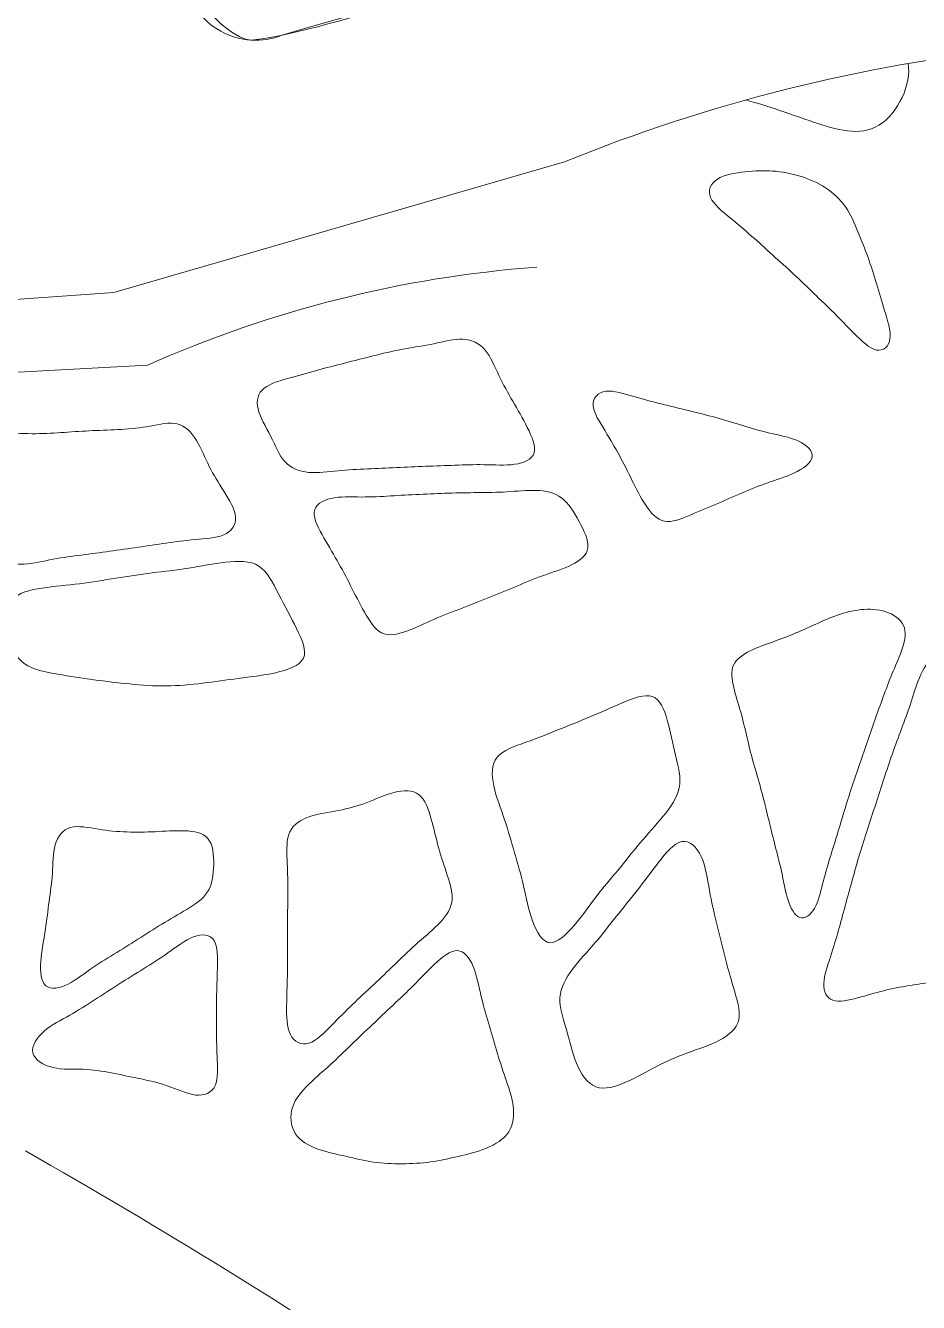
# Model space of a CAD drawing. Header units: inches. Extents: x 36 to 189, y -75 to 56.
# Drawn here: x 104.76 to 111.2, y -23.28 to -14.07 of the extents above; entities that cross this region are included whole.
import ezdxf

# ---------------------------------------------------------------- set-up
doc = ezdxf.new("R2010")
doc.units = ezdxf.units.IN
for name, color, linetype, lineweight in [('01_ORIGINAL_CAD', 7, 'CONTINUOUS', 20), ('04_APPROVED_PERIMETER', 7, 'CONTINUOUS', 15), ('10_EXTENSION_MASSES', 7, 'CONTINUOUS', 15), ('15_NEIGHBOURHOOD_CIRCULATION', 7, 'CONTINUOUS', 13)]:
    doc.layers.add(name, color=color, linetype=linetype, lineweight=lineweight)

# ---------------------------------------------------------------- blocks, each defined once
blk = doc.blocks.new('OPTION_05_SAND_DOLLAR')
at = {"layer": '01_ORIGINAL_CAD'}
for points in [[(59.9983, 35.3223), (60.235, 35.0586), (61.8312, 36.8162), (61.9333, 37.4176, -0.214593), (63.5216, 35.6018, 0.212382), (64.1876, 33.5175, -0.642649), (62.1657, 32.1496, 0.132984), (51.6147, 31.858, -0.471407), (50.9129, 32.2446)], [(53.6498, 30.945, -0.14301), (60.2429, 31.6303, -0.286424), (65.3601, 28.4306), (66.4807, 23.8898, -0.272091), (64.8996, 18.9541), (63.6613, 17.5325)], [(53.6498, 30.945), (50.3999, 30.0042), (48.0949, 29.84), (45.4271, 29.473), (42.376, 26.5966), (41.758, 26.5966, -0.10797), (36.2477, 22.9537)]]:
    blk.add_lwpolyline(points, format="xyb", dxfattribs=at)
blk.add_lwpolyline([(46.027, 28.7592), (46.027, 29.2297), (50.6426, 29.4787)], dxfattribs=at)
for centre, radius, start, end in [((54.0727, 21.7873), 8.4216, 94.2501, 114.03521), ((27.3488, -15.6541), 45.3906, 56.18317, 60.40695)]:
    blk.add_arc(centre, radius, start, end, dxfattribs=at)
at = {"layer": '04_APPROVED_PERIMETER'}
blk.add_open_spline([(47.4813, 46.5801), (47.4576, 46.5545), (47.4339, 46.5288), (47.4102, 46.5031), (47.5245, 46.4234), (47.6389, 46.3437), (47.7532, 46.2639), (47.7385, 46.2262), (47.7238, 46.1886), (47.7091, 46.1509), (46.9947, 46.542), (46.2803, 46.9332), (45.5659, 47.3243), (45.5361, 47.2681), (45.5064, 47.212), (45.4766, 47.1558), (45.3895, 47.169), (45.2801, 47.2082), (45.2152, 47.1955), (45.0818, 47.1694), (44.8093, 47.0932), (44.7058, 47.0049), (44.501, 46.8301), (44.2218, 46.3525), (44.0194, 46.1749), (43.8712, 46.0449), (43.4914, 45.9061), (43.3278, 45.7961), (43.2744, 45.7602), (43.1557, 45.6626), (43.1626, 45.5985), (43.1848, 45.3906), (43.3171, 44.9807), (43.4336, 44.8069), (43.5786, 44.5907), (43.9794, 44.2464), (44.1805, 44.0809), (44.2139, 44.0534), (44.3086, 44.0438), (44.3511, 44.052), (44.4152, 44.0642), (44.5097, 44.1235), (44.5889, 44.1592), (44.5815, 43.8464), (44.5741, 43.5335), (44.5666, 43.2207), (44.7143, 43.2028), (44.862, 43.1849), (45.0097, 43.167), (45.0002, 43.0694), (44.9907, 42.9719), (44.9813, 42.8743), (44.8859, 42.9101), (44.7715, 42.9863), (44.6953, 42.9815), (44.6235, 42.9769), (44.4792, 42.9033), (44.4442, 42.8404), (44.3106, 42.6007), (44.1261, 42.0801), (44.0466, 41.8176), (44.0127, 41.7056), (43.9744, 41.468), (43.9935, 41.3526), (44.0229, 41.1755), (44.1509, 40.8346), (44.2359, 40.6764), (44.2881, 40.5794), (44.4418, 40.4128), (44.5327, 40.3504), (44.5786, 40.3189), (44.7206, 40.3661), (44.7537, 40.3212), (44.859, 40.178), (44.9409, 39.8857), (45.0345, 39.668), (45.1612, 39.7132), (45.2878, 39.7584), (45.4145, 39.8036), (45.5973, 39.3671), (45.7801, 38.9307), (45.963, 38.4942), (45.875, 38.4125), (45.7395, 38.3295), (45.6991, 38.2491), (45.6707, 38.1923), (45.7278, 38.0572), (45.7127, 37.9955), (45.6609, 37.7846), (45.4771, 37.3855), (45.4349, 37.1725), (45.4199, 37.0968), (45.4578, 36.9391), (45.4894, 36.8687), (45.5272, 36.7843), (45.6236, 36.6116), (45.7055, 36.5687), (45.9978, 36.4159), (46.6428, 36.2476), (46.9421, 36.1089), (46.9978, 36.0831), (47.0483, 35.9842), (47.1014, 35.9218), (47.3566, 35.9913), (47.6119, 36.0607), (47.8671, 36.1302), (47.8992, 35.9817), (47.8843, 35.7666), (47.9635, 35.6847), (48.1334, 35.5091), (48.5658, 35.2557), (48.795, 35.1712), (48.892, 35.1355), (49.1141, 35.1773), (49.2044, 35.2275), (49.3069, 35.2844), (49.4149, 35.4586), (49.5202, 35.5741), (49.6223, 35.5205), (49.7244, 35.4669), (49.8265, 35.4133), (49.7181, 35.268), (49.5491, 35.1047), (49.5012, 34.9774), (49.4759, 34.9101), (49.5105, 34.7506), (49.5562, 34.6951), (49.697, 34.5243), (50.0662, 34.268), (50.2184, 34.1072), (50.3478, 33.9706), (50.5356, 33.6345), (50.6774, 33.5108), (50.7201, 33.4736), (50.8509, 33.4897), (50.9039, 33.5096), (50.9593, 33.5304), (51.0238, 33.612), (51.0837, 33.6633), (51.0997, 33.5618), (51.1158, 33.4604), (51.1318, 33.359), (51.5186, 33.2803), (51.9989, 33.1633), (52.2921, 33.1228), (52.5859, 33.0821), (53.0808, 33.0641), (53.4751, 33.0348), (53.5059, 33.1917), (53.5368, 33.3485), (53.5676, 33.5053), (54.1151, 33.4806), (54.6626, 33.4559), (55.2101, 33.4311), (55.1925, 33.3398), (55.201, 33.2115), (55.1575, 33.157), (55.1017, 33.0871), (54.9346, 33.0001), (54.848, 32.9777), (54.4429, 32.8733), (53.6113, 32.7586), (53.2062, 32.6541), (52.8272, 32.5564), (52.1045, 32.2279), (51.7173, 32.1702), (51.6111, 32.1544), (51.4022, 32.2882), (51.34, 32.3758), (51.2505, 32.5021), (51.1839, 32.8144), (51.1531, 32.9662), (51.143, 33.0162), (51.1566, 33.1229), (51.1793, 33.1686), (51.1989, 33.208), (51.2674, 33.2463), (51.3115, 33.2851), (51.2604, 33.2887), (51.1926, 33.3131), (51.1583, 33.2959), (51.1169, 33.2752), (51.0565, 33.1951), (51.0434, 33.1507), (51.0262, 33.092), (51.0298, 32.9657), (51.0436, 32.9062), (51.0774, 32.7602), (51.1646, 32.4711), (51.2316, 32.337), (51.2624, 32.2753), (51.3651, 32.1737), (51.4259, 32.1411), (51.4996, 32.1017), (51.6686, 32.0422), (51.7503, 32.0597), (52.0865, 32.1317), (52.724, 32.4024), (53.0565, 32.4901), (53.5423, 32.6183), (54.536, 32.7852), (55.0194, 32.9222), (55.0946, 32.9435), (55.2239, 33.0492), (55.2647, 33.1158), (55.3146, 33.1973), (55.3308, 33.3619), (55.3639, 33.4849), (55.4531, 33.4761), (55.5423, 33.4672), (55.6315, 33.4583), (55.6767, 33.2858), (55.7218, 33.1132), (55.7669, 32.9407), (56.203, 33.0878), (56.6391, 33.235), (57.0751, 33.3821), (57.0574, 33.4852), (57.0396, 33.5883), (57.0219, 33.6913), (57.1372, 33.7399), (57.2524, 33.7884), (57.3677, 33.837), (57.3842, 33.7843), (57.389, 33.7092), (57.4171, 33.6788), (57.468, 33.6238), (57.5923, 33.5192), (57.667, 33.5135), (57.8804, 33.4973), (58.3089, 33.5549), (58.5192, 33.595), (58.6314, 33.6163), (58.8517, 33.6932), (58.9464, 33.7572), (59.0576, 33.8323), (59.2514, 34.026), (59.324, 34.1388), (59.3522, 34.1825), (59.2886, 34.3108), (59.3261, 34.3468), (59.5351, 34.5466), (60.0363, 34.846), (60.2577, 35.032), (60.5264, 35.2575), (61.0509, 35.7269), (61.283, 35.99), (61.4469, 36.1759), (61.726, 36.5917), (61.8312, 36.8162), (61.8954, 36.9532), (61.9092, 37.2119), (61.9482, 37.4098), (62.0268, 37.3687), (62.1053, 37.3275), (62.1839, 37.2863), (62.1755, 37.0896), (62.1373, 36.8422), (62.1587, 36.6961), (62.173, 36.599), (62.2678, 36.4209), (62.3227, 36.3396), (62.3708, 36.2686), (62.4903, 36.1396), (62.5644, 36.0964), (62.7144, 36.0089), (63.0544, 35.9139), (63.2041, 35.8259), (63.2961, 35.7718), (63.484, 35.6374), (63.5179, 35.5362), (63.5798, 35.3518), (63.5223, 34.9498), (63.5621, 34.7594), (63.6093, 34.5339), (63.8529, 34.1184), (63.8626, 33.8882), (63.8696, 33.7229), (63.6994, 33.4184), (63.6249, 33.2707), (63.5732, 33.1681), (63.4082, 32.9992), (63.3613, 32.8943), (63.3332, 32.8314), (63.3208, 32.6877), (63.3342, 32.6202), (63.3491, 32.5446), (63.4225, 32.4043), (63.4699, 32.3436), (63.5045, 32.2993), (63.5917, 32.2562), (63.6526, 32.2125), (63.5038, 32.1419), (63.3549, 32.0713), (63.2061, 32.0007), (63.1247, 32.1838), (63.0487, 32.4274), (62.9618, 32.5499), (62.8902, 32.6509), (62.6916, 32.8071), (62.5873, 32.8736), (62.4881, 32.9369), (62.2741, 33.0543), (62.1568, 33.0635), (61.8368, 33.0885), (61.1922, 33.0501), (60.874, 33.0079), (60.8151, 33.0001), (60.7128, 32.9187), (60.6818, 32.868), (60.6439, 32.8062), (60.6374, 32.6799), (60.6152, 32.5858), (60.4874, 32.6104), (60.3113, 32.6029), (60.2319, 32.6597), (60.1592, 32.7117), (60.1328, 32.916), (60.0677, 32.9772), (59.9907, 33.0495), (59.7882, 33.1273), (59.6908, 33.1681), (59.5932, 33.209), (59.3939, 33.2853), (59.2895, 33.3029), (59.1116, 33.3327), (58.7496, 33.3709), (58.5698, 33.3563), (58.1612, 33.3232), (57.3431, 33.2231), (56.9481, 33.1132), (56.7999, 33.072), (56.5903, 32.8021), (56.4411, 32.7642), (56.1779, 32.6975), (55.6262, 32.7391), (55.3562, 32.7094), (54.9495, 32.6647), (54.1367, 32.5563), (53.7375, 32.4667), (53.1484, 32.3344), (52.0082, 31.9026), (51.4097, 31.8234), (51.2906, 31.8076), (51.087, 32.0062), (51.022, 32.1072), (50.8963, 32.3024), (50.7849, 32.7645), (50.6728, 32.9679), (50.5426, 33.2042), (50.2311, 33.6478), (50.0588, 33.8554), (49.9226, 34.0195), (49.6102, 34.3128), (49.4448, 34.4473), (49.2297, 34.6224), (48.7787, 34.9477), (48.5411, 35.0908), (48.232, 35.2771), (47.5918, 35.6132), (47.2631, 35.7623), (46.9988, 35.8821), (46.453, 36.0842), (46.174, 36.1641), (45.9592, 36.2255), (45.5171, 36.3012), (45.2949, 36.3253), (45.144, 36.3417), (44.8336, 36.2833), (44.6877, 36.3251), (44.6133, 36.3464), (44.52, 36.4895), (44.4836, 36.5577), (44.4174, 36.6819), (44.3177, 36.9474), (44.2832, 37.0838), (44.1635, 37.5582), (43.9945, 38.5238), (43.8682, 38.9965), (43.718, 39.5585), (43.4083, 40.4781), (43.1783, 41.2189), (43.407, 40.6003), (43.7273, 39.8384), (43.8643, 39.3631), (44.0203, 38.822), (44.2149, 37.7104), (44.3474, 37.1631), (44.3696, 37.0716), (44.4309, 36.8905), (44.4822, 36.8117), (44.522, 36.7504), (44.6323, 36.6416), (44.7016, 36.6184), (44.7676, 36.5963), (44.9172, 36.6126), (44.9786, 36.6454), (45.0318, 36.6739), (45.106, 36.7827), (45.119, 36.8416), (45.1688, 37.0657), (45.1691, 37.531), (45.2246, 37.7538), (45.2822, 37.985), (45.5129, 38.4111), (45.5677, 38.643), (45.587, 38.7245), (45.5547, 38.9009), (45.5131, 38.9736), (45.43, 39.119), (45.1973, 39.3645), (45.0843, 39.4881), (45.0359, 39.541), (44.9318, 39.6427), (44.8693, 39.6777), (44.8523, 39.6872), (44.8212, 39.6585), (44.7972, 39.6489), (44.9642, 39.4824), (45.1985, 39.2956), (45.2981, 39.1495), (45.3681, 39.0468), (45.4762, 38.8018), (45.4583, 38.6788), (45.421, 38.422), (45.1515, 37.9608), (45.0888, 37.709), (45.0385, 37.507), (45.0481, 37.0849), (45.0105, 36.8802), (45.0033, 36.8412), (44.9478, 36.7742), (44.9133, 36.7547), (44.8751, 36.7332), (44.7978, 36.7368), (44.74, 36.7278), (44.6542, 36.859), (44.515, 37.0084), (44.4826, 37.1214), (44.3484, 37.5885), (44.2143, 38.5562), (44.0805, 39.0235), (43.9064, 39.6316), (43.4403, 40.8105), (43.2534, 41.4149), (43.2425, 41.4499), (43.2827, 41.5081), (43.2974, 41.5547), (43.3789, 41.5309), (43.511, 41.539), (43.5418, 41.4832), (43.6179, 41.345), (43.62, 41.0138), (43.6768, 40.8665), (43.7353, 40.7147), (43.8947, 40.4264), (43.9977, 40.3005), (44.1184, 40.1531), (44.3728, 39.958), (44.5603, 39.7868), (44.5854, 39.8018), (44.6105, 39.8168), (44.6355, 39.8319), (44.4232, 40.0466), (44.116, 40.2824), (43.9984, 40.476), (43.8367, 40.7421), (43.7057, 41.3702), (43.5406, 41.6342), (43.5027, 41.6948), (43.3259, 41.6778), (43.256, 41.6627), (43.2171, 41.6542), (43.1565, 41.5866), (43.1446, 41.5485), (43.1267, 41.4913), (43.1452, 41.3888), (43.1455, 41.309), (42.8713, 41.9823), (42.5517, 42.8339), (42.3231, 43.3289), (42.0719, 43.873), (41.425, 44.8952), (41.2283, 45.4612), (41.1803, 45.5992), (41.3773, 45.878), (41.3865, 46.0238), (41.3967, 46.1872), (41.3627, 46.5205), (41.3045, 46.6736), (41.2509, 46.8144), (41.0724, 47.0713), (40.953, 47.1632), (40.7305, 47.3343), (40.2961, 47.5222), (39.9677, 47.7018), (39.9812, 47.7905), (39.9872, 47.904), (40.0081, 47.9681), (40.0397, 48.065), (40.1186, 48.2553), (40.1757, 48.3397), (40.2423, 48.4385), (40.4005, 48.6217), (40.4967, 48.6921), (40.642, 48.7985), (40.9524, 49.0017), (41.1289, 49.0373), (41.4641, 49.1049), (42.1538, 49.108), (42.4955, 49.0951), (42.7555, 49.0853), (43.2719, 49.0042), (43.5258, 48.947), (43.7804, 48.8897), (44.2803, 48.734), (44.5232, 48.6386), (44.7506, 48.5492), (45.1915, 48.3344), (45.4017, 48.2098), (45.6926, 48.0373), (46.2568, 47.6613), (46.5231, 47.4527), (46.7781, 47.2528), (47.1619, 46.871), (47.4813, 46.5801)], degree=3, knots=[0, 0, 0, 0, 0.005714, 0.005714, 0.005714, 0.011429, 0.011429, 0.011429, 0.017143, 0.017143, 0.017143, 0.022857, 0.022857, 0.022857, 0.028571, 0.028571, 0.028571, 0.034286, 0.034286, 0.034286, 0.04, 0.04, 0.04, 0.045714, 0.045714, 0.045714, 0.051429, 0.051429, 0.051429, 0.057143, 0.057143, 0.057143, 0.062857, 0.062857, 0.062857, 0.068571, 0.068571, 0.068571, 0.074286, 0.074286, 0.074286, 0.08, 0.08, 0.08, 0.085714, 0.085714, 0.085714, 0.091429, 0.091429, 0.091429, 0.097143, 0.097143, 0.097143, 0.102857, 0.102857, 0.102857, 0.108571, 0.108571, 0.108571, 0.114286, 0.114286, 0.114286, 0.12, 0.12, 0.12, 0.125714, 0.125714, 0.125714, 0.131429, 0.131429, 0.131429, 0.137143, 0.137143, 0.137143, 0.142857, 0.142857, 0.142857, 0.148571, 0.148571, 0.148571, 0.154286, 0.154286, 0.154286, 0.16, 0.16, 0.16, 0.165714, 0.165714, 0.165714, 0.171429, 0.171429, 0.171429, 0.177143, 0.177143, 0.177143, 0.182857, 0.182857, 0.182857, 0.188571, 0.188571, 0.188571, 0.194286, 0.194286, 0.194286, 0.2, 0.2, 0.2, 0.205714, 0.205714, 0.205714, 0.211429, 0.211429, 0.211429, 0.217143, 0.217143, 0.217143, 0.222857, 0.222857, 0.222857, 0.228571, 0.228571, 0.228571, 0.234286, 0.234286, 0.234286, 0.24, 0.24, 0.24, 0.245714, 0.245714, 0.245714, 0.251429, 0.251429, 0.251429, 0.257143, 0.257143, 0.257143, 0.262857, 0.262857, 0.262857, 0.268571, 0.268571, 0.268571, 0.274286, 0.274286, 0.274286, 0.28, 0.28, 0.28, 0.285714, 0.285714, 0.285714, 0.291429, 0.291429, 0.291429, 0.297143, 0.297143, 0.297143, 0.302857, 0.302857, 0.302857, 0.308571, 0.308571, 0.308571, 0.314286, 0.314286, 0.314286, 0.32, 0.32, 0.32, 0.325714, 0.325714, 0.325714, 0.331429, 0.331429, 0.331429, 0.337143, 0.337143, 0.337143, 0.342857, 0.342857, 0.342857, 0.348571, 0.348571, 0.348571, 0.354286, 0.354286, 0.354286, 0.36, 0.36, 0.36, 0.365714, 0.365714, 0.365714, 0.371429, 0.371429, 0.371429, 0.377143, 0.377143, 0.377143, 0.382857, 0.382857, 0.382857, 0.388571, 0.388571, 0.388571, 0.394286, 0.394286, 0.394286, 0.4, 0.4, 0.4, 0.405714, 0.405714, 0.405714, 0.411429, 0.411429, 0.411429, 0.417143, 0.417143, 0.417143, 0.422857, 0.422857, 0.422857, 0.428571, 0.428571, 0.428571, 0.434286, 0.434286, 0.434286, 0.44, 0.44, 0.44, 0.445714, 0.445714, 0.445714, 0.451429, 0.451429, 0.451429, 0.457143, 0.457143, 0.457143, 0.462857, 0.462857, 0.462857, 0.468571, 0.468571, 0.468571, 0.474286, 0.474286, 0.474286, 0.48, 0.48, 0.48, 0.485714, 0.485714, 0.485714, 0.491429, 0.491429, 0.491429, 0.497143, 0.497143, 0.497143, 0.502857, 0.502857, 0.502857, 0.508571, 0.508571, 0.508571, 0.514286, 0.514286, 0.514286, 0.52, 0.52, 0.52, 0.525714, 0.525714, 0.525714, 0.531429, 0.531429, 0.531429, 0.537143, 0.537143, 0.537143, 0.542857, 0.542857, 0.542857, 0.548571, 0.548571, 0.548571, 0.554286, 0.554286, 0.554286, 0.56, 0.56, 0.56, 0.565714, 0.565714, 0.565714, 0.571429, 0.571429, 0.571429, 0.577143, 0.577143, 0.577143, 0.582857, 0.582857, 0.582857, 0.588571, 0.588571, 0.588571, 0.594286, 0.594286, 0.594286, 0.6, 0.6, 0.6, 0.605714, 0.605714, 0.605714, 0.611429, 0.611429, 0.611429, 0.617143, 0.617143, 0.617143, 0.622857, 0.622857, 0.622857, 0.628571, 0.628571, 0.628571, 0.634286, 0.634286, 0.634286, 0.64, 0.64, 0.64, 0.645714, 0.645714, 0.645714, 0.651429, 0.651429, 0.651429, 0.657143, 0.657143, 0.657143, 0.662857, 0.662857, 0.662857, 0.668571, 0.668571, 0.668571, 0.674286, 0.674286, 0.674286, 0.68, 0.68, 0.68, 0.685714, 0.685714, 0.685714, 0.691429, 0.691429, 0.691429, 0.697143, 0.697143, 0.697143, 0.702857, 0.702857, 0.702857, 0.708571, 0.708571, 0.708571, 0.714286, 0.714286, 0.714286, 0.72, 0.72, 0.72, 0.725714, 0.725714, 0.725714, 0.731429, 0.731429, 0.731429, 0.737143, 0.737143, 0.737143, 0.742857, 0.742857, 0.742857, 0.748571, 0.748571, 0.748571, 0.754286, 0.754286, 0.754286, 0.76, 0.76, 0.76, 0.765714, 0.765714, 0.765714, 0.771429, 0.771429, 0.771429, 0.777143, 0.777143, 0.777143, 0.782857, 0.782857, 0.782857, 0.788571, 0.788571, 0.788571, 0.794286, 0.794286, 0.794286, 0.8, 0.8, 0.8, 0.805714, 0.805714, 0.805714, 0.811429, 0.811429, 0.811429, 0.817143, 0.817143, 0.817143, 0.822857, 0.822857, 0.822857, 0.828571, 0.828571, 0.828571, 0.834286, 0.834286, 0.834286, 0.84, 0.84, 0.84, 0.845714, 0.845714, 0.845714, 0.851429, 0.851429, 0.851429, 0.857143, 0.857143, 0.857143, 0.862857, 0.862857, 0.862857, 0.868571, 0.868571, 0.868571, 0.874286, 0.874286, 0.874286, 0.88, 0.88, 0.88, 0.885714, 0.885714, 0.885714, 0.891429, 0.891429, 0.891429, 0.897143, 0.897143, 0.897143, 0.902857, 0.902857, 0.902857, 0.908571, 0.908571, 0.908571, 0.914286, 0.914286, 0.914286, 0.92, 0.92, 0.92, 0.925714, 0.925714, 0.925714, 0.931429, 0.931429, 0.931429, 0.937143, 0.937143, 0.937143, 0.942857, 0.942857, 0.942857, 0.948571, 0.948571, 0.948571, 0.954286, 0.954286, 0.954286, 0.96, 0.96, 0.96, 0.965714, 0.965714, 0.965714, 0.971429, 0.971429, 0.971429, 0.977143, 0.977143, 0.977143, 0.982857, 0.982857, 0.982857, 0.988571, 0.988571, 0.988571, 0.994286, 0.994286, 0.994286, 1, 1, 1, 1], dxfattribs=at)
at = {"layer": '10_EXTENSION_MASSES'}
for points, knots in [([(54.7015, 30.6885), (54.6803, 30.7387), (54.7008, 30.7889), (54.7506, 30.8205), (54.8003, 30.852), (54.8793, 30.8648), (54.9506, 30.8728), (55.0219, 30.8807), (55.0856, 30.8838), (55.1505, 30.8789), (55.2154, 30.8739), (55.2815, 30.8609), (55.346, 30.8413), (55.4105, 30.8217), (55.4734, 30.7954), (55.5297, 30.7586), (55.586, 30.7217), (55.6356, 30.6741), (55.6736, 30.6195), (55.7115, 30.5649), (55.7378, 30.5032), (55.7635, 30.4414), (55.7891, 30.3796), (55.814, 30.3178), (55.8362, 30.2553), (55.8584, 30.1928), (55.8778, 30.1297), (55.8967, 30.067), (55.9157, 30.0043), (55.9342, 29.9421), (55.9559, 29.8726), (55.9776, 29.8032), (56.0025, 29.7266), (55.9945, 29.6704), (55.9866, 29.6142), (55.946, 29.5783), (55.8963, 29.5885), (55.8467, 29.5987), (55.788, 29.6549), (55.7359, 29.7074), (55.6838, 29.7599), (55.6383, 29.8086), (55.591, 29.856), (55.5438, 29.9033), (55.495, 29.9493), (55.4463, 29.996), (55.3976, 30.0427), (55.3492, 30.0902), (55.2996, 30.1365), (55.2501, 30.1828), (55.1994, 30.2279), (55.1493, 30.2732), (55.0991, 30.3184), (55.0493, 30.3637), (54.9993, 30.408), (54.9493, 30.4522), (54.8991, 30.4952), (54.8425, 30.5418), (54.7858, 30.5883), (54.7228, 30.6384), (54.7015, 30.6885)], [0, 0, 0, 0, 0.05, 0.05, 0.05, 0.1, 0.1, 0.1, 0.15, 0.15, 0.15, 0.2, 0.2, 0.2, 0.25, 0.25, 0.25, 0.3, 0.3, 0.3, 0.35, 0.35, 0.35, 0.4, 0.4, 0.4, 0.45, 0.45, 0.45, 0.5, 0.5, 0.5, 0.55, 0.55, 0.55, 0.6, 0.6, 0.6, 0.65, 0.65, 0.65, 0.7, 0.7, 0.7, 0.75, 0.75, 0.75, 0.8, 0.8, 0.8, 0.85, 0.85, 0.85, 0.9, 0.9, 0.9, 0.95, 0.95, 0.95, 1, 1, 1, 1]), ([(51.6351, 28.7831), (51.5919, 28.8297), (51.5651, 28.8989), (51.5308, 28.9676), (51.4964, 29.0362), (51.4545, 29.1043), (51.4401, 29.1646), (51.4257, 29.2249), (51.4389, 29.2775), (51.4845, 29.3139), (51.5301, 29.3503), (51.6082, 29.3705), (51.6805, 29.3905), (51.7529, 29.4104), (51.8194, 29.4301), (51.8865, 29.4483), (51.9536, 29.4665), (52.0212, 29.4832), (52.0891, 29.5006), (52.157, 29.5179), (52.2253, 29.5359), (52.2934, 29.5526), (52.3616, 29.5694), (52.4297, 29.585), (52.4982, 29.5975), (52.5667, 29.61), (52.6356, 29.6194), (52.707, 29.6341), (52.7785, 29.6488), (52.8526, 29.6687), (52.9169, 29.6657), (52.9812, 29.6628), (53.0357, 29.637), (53.0768, 29.5885), (53.1179, 29.54), (53.1456, 29.4687), (53.1764, 29.4038), (53.2072, 29.3389), (53.2411, 29.2804), (53.2761, 29.22), (53.3112, 29.1595), (53.3474, 29.0972), (53.3806, 29.0309), (53.4139, 28.9645), (53.4442, 28.8942), (53.4301, 28.8466), (53.416, 28.7991), (53.3575, 28.7743), (53.2892, 28.7648), (53.2208, 28.7552), (53.1425, 28.7609), (53.0693, 28.7622), (52.996, 28.7636), (52.9279, 28.7605), (52.8587, 28.758), (52.7895, 28.7554), (52.7193, 28.7533), (52.6491, 28.7506), (52.5788, 28.7479), (52.5085, 28.7446), (52.4384, 28.7412), (52.3683, 28.7379), (52.2983, 28.7345), (52.2286, 28.7315), (52.159, 28.7285), (52.0896, 28.7258), (52.0178, 28.7188), (51.9459, 28.7117), (51.8715, 28.7003), (51.8045, 28.7065), (51.7376, 28.7127), (51.6782, 28.7365), (51.6351, 28.7831)], [0, 0, 0, 0, 0.041667, 0.041667, 0.041667, 0.083333, 0.083333, 0.083333, 0.125, 0.125, 0.125, 0.166667, 0.166667, 0.166667, 0.208333, 0.208333, 0.208333, 0.25, 0.25, 0.25, 0.291667, 0.291667, 0.291667, 0.333333, 0.333333, 0.333333, 0.375, 0.375, 0.375, 0.416667, 0.416667, 0.416667, 0.458333, 0.458333, 0.458333, 0.5, 0.5, 0.5, 0.541667, 0.541667, 0.541667, 0.583333, 0.583333, 0.583333, 0.625, 0.625, 0.625, 0.666667, 0.666667, 0.666667, 0.708333, 0.708333, 0.708333, 0.75, 0.75, 0.75, 0.791667, 0.791667, 0.791667, 0.833333, 0.833333, 0.833333, 0.875, 0.875, 0.875, 0.916667, 0.916667, 0.916667, 0.958333, 0.958333, 0.958333, 1, 1, 1, 1]), ([(53.8558, 29.1902), (53.8524, 29.2441), (53.8888, 29.2836), (53.9454, 29.291), (54.002, 29.2983), (54.0787, 29.2736), (54.1487, 29.2529), (54.2187, 29.2322), (54.282, 29.2155), (54.3465, 29.1996), (54.4109, 29.1836), (54.4765, 29.1683), (54.5421, 29.1523), (54.6078, 29.1363), (54.6734, 29.1196), (54.7387, 29.1017), (54.804, 29.0837), (54.8691, 29.0645), (54.9327, 29.0452), (54.9963, 29.0259), (55.0585, 29.0064), (55.127, 28.9903), (55.1954, 28.9741), (55.2702, 28.9613), (55.3315, 28.933), (55.3929, 28.9048), (55.4408, 28.861), (55.4343, 28.8178), (55.4277, 28.7747), (55.3667, 28.7321), (55.3026, 28.7014), (55.2386, 28.6708), (55.1714, 28.6521), (55.1079, 28.63), (55.0445, 28.6079), (54.9847, 28.5823), (54.9245, 28.5564), (54.8643, 28.5306), (54.8035, 28.5044), (54.742, 28.4783), (54.6805, 28.4522), (54.6183, 28.426), (54.5542, 28.399), (54.4902, 28.372), (54.4243, 28.3441), (54.3696, 28.3545), (54.3149, 28.3649), (54.2713, 28.4137), (54.2338, 28.4699), (54.1964, 28.5261), (54.1651, 28.5898), (54.1348, 28.6512), (54.1046, 28.7126), (54.0754, 28.7717), (54.044, 28.8294), (54.0126, 28.887), (53.9791, 28.9432), (53.9407, 29.0055), (53.9023, 29.0678), (53.8592, 29.1362), (53.8558, 29.1902)], [0, 0, 0, 0, 0.05, 0.05, 0.05, 0.1, 0.1, 0.1, 0.15, 0.15, 0.15, 0.2, 0.2, 0.2, 0.25, 0.25, 0.25, 0.3, 0.3, 0.3, 0.35, 0.35, 0.35, 0.4, 0.4, 0.4, 0.45, 0.45, 0.45, 0.5, 0.5, 0.5, 0.55, 0.55, 0.55, 0.6, 0.6, 0.6, 0.65, 0.65, 0.65, 0.7, 0.7, 0.7, 0.75, 0.75, 0.75, 0.8, 0.8, 0.8, 0.85, 0.85, 0.85, 0.9, 0.9, 0.9, 0.95, 0.95, 0.95, 1, 1, 1, 1]), ([(49.4853, 28.8865), (49.5059, 28.9377), (49.5606, 28.9656), (49.6259, 28.9775), (49.6911, 28.9894), (49.767, 28.9852), (49.8384, 28.9855), (49.9098, 28.9858), (49.9768, 28.9906), (50.0446, 28.9952), (50.1123, 28.9999), (50.181, 29.0043), (50.2495, 29.0074), (50.318, 29.0104), (50.3865, 29.0121), (50.455, 29.0163), (50.5236, 29.0205), (50.5923, 29.0273), (50.6616, 29.0398), (50.7308, 29.0523), (50.8006, 29.0705), (50.8582, 29.056), (50.9158, 29.0416), (50.9613, 28.9944), (50.9967, 28.9369), (51.0322, 28.8793), (51.0577, 28.8113), (51.0884, 28.7496), (51.1191, 28.6879), (51.155, 28.6324), (51.1938, 28.5709), (51.2325, 28.5095), (51.274, 28.442), (51.278, 28.385), (51.282, 28.3279), (51.2484, 28.2813), (51.1923, 28.2563), (51.1362, 28.2314), (51.0576, 28.2283), (50.985, 28.222), (50.9123, 28.2158), (50.8456, 28.2066), (50.7785, 28.1969), (50.7113, 28.1872), (50.6437, 28.1771), (50.5758, 28.1673), (50.5078, 28.1575), (50.4396, 28.148), (50.3715, 28.1385), (50.3034, 28.1289), (50.2354, 28.1194), (50.1681, 28.1106), (50.1008, 28.1019), (50.0341, 28.0939), (49.964, 28.0808), (49.894, 28.0676), (49.8207, 28.0493), (49.7543, 28.0455), (49.6879, 28.0417), (49.6284, 28.0524), (49.5944, 28.0947), (49.5604, 28.137), (49.5519, 28.2109), (49.5446, 28.2816), (49.5373, 28.3523), (49.5312, 28.4199), (49.5225, 28.4869), (49.5139, 28.5539), (49.5028, 28.6203), (49.4905, 28.6907), (49.4782, 28.7611), (49.4647, 28.8354), (49.4853, 28.8865)], [0, 0, 0, 0, 0.041667, 0.041667, 0.041667, 0.083333, 0.083333, 0.083333, 0.125, 0.125, 0.125, 0.166667, 0.166667, 0.166667, 0.208333, 0.208333, 0.208333, 0.25, 0.25, 0.25, 0.291667, 0.291667, 0.291667, 0.333333, 0.333333, 0.333333, 0.375, 0.375, 0.375, 0.416667, 0.416667, 0.416667, 0.458333, 0.458333, 0.458333, 0.5, 0.5, 0.5, 0.541667, 0.541667, 0.541667, 0.583333, 0.583333, 0.583333, 0.625, 0.625, 0.625, 0.666667, 0.666667, 0.666667, 0.708333, 0.708333, 0.708333, 0.75, 0.75, 0.75, 0.791667, 0.791667, 0.791667, 0.833333, 0.833333, 0.833333, 0.875, 0.875, 0.875, 0.916667, 0.916667, 0.916667, 0.958333, 0.958333, 0.958333, 1, 1, 1, 1]), ([(51.8452, 28.4204), (51.851, 28.4718), (51.9009, 28.5049), (51.9657, 28.5193), (52.0305, 28.5336), (52.1102, 28.5293), (52.184, 28.5291), (52.2578, 28.529), (52.3257, 28.5329), (52.3946, 28.5369), (52.4635, 28.5408), (52.5333, 28.5447), (52.6033, 28.5482), (52.6733, 28.5516), (52.7434, 28.5545), (52.8134, 28.5567), (52.8834, 28.5588), (52.9533, 28.5603), (53.0229, 28.5611), (53.0925, 28.562), (53.1618, 28.5624), (53.2331, 28.5666), (53.3045, 28.5709), (53.3779, 28.5791), (53.446, 28.5766), (53.514, 28.5741), (53.5766, 28.5608), (53.6274, 28.5223), (53.6782, 28.4838), (53.7172, 28.4201), (53.7536, 28.3535), (53.79, 28.2869), (53.8238, 28.2173), (53.8165, 28.1632), (53.8091, 28.1091), (53.7606, 28.0704), (53.6999, 28.0403), (53.6393, 28.0101), (53.5666, 27.9886), (53.4991, 27.9644), (53.4317, 27.9403), (53.3695, 27.9135), (53.3062, 27.8874), (53.2429, 27.8613), (53.1785, 27.8359), (53.1143, 27.81), (53.0502, 27.7842), (52.9863, 27.7578), (52.9227, 27.7329), (52.8591, 27.708), (52.7957, 27.6846), (52.7319, 27.6572), (52.6681, 27.6298), (52.6039, 27.5985), (52.5375, 27.5723), (52.4712, 27.5461), (52.4027, 27.5251), (52.3488, 27.5427), (52.2949, 27.5603), (52.2556, 27.6165), (52.2197, 27.6772), (52.1838, 27.7379), (52.1513, 27.803), (52.1194, 27.8656), (52.0876, 27.9283), (52.0564, 27.9884), (52.0226, 28.0486), (51.9888, 28.1089), (51.9526, 28.1692), (51.9152, 28.2342), (51.8779, 28.2992), (51.8395, 28.369), (51.8452, 28.4204)], [0, 0, 0, 0, 0.041667, 0.041667, 0.041667, 0.083333, 0.083333, 0.083333, 0.125, 0.125, 0.125, 0.166667, 0.166667, 0.166667, 0.208333, 0.208333, 0.208333, 0.25, 0.25, 0.25, 0.291667, 0.291667, 0.291667, 0.333333, 0.333333, 0.333333, 0.375, 0.375, 0.375, 0.416667, 0.416667, 0.416667, 0.458333, 0.458333, 0.458333, 0.5, 0.5, 0.5, 0.541667, 0.541667, 0.541667, 0.583333, 0.583333, 0.583333, 0.625, 0.625, 0.625, 0.666667, 0.666667, 0.666667, 0.708333, 0.708333, 0.708333, 0.75, 0.75, 0.75, 0.791667, 0.791667, 0.791667, 0.833333, 0.833333, 0.833333, 0.875, 0.875, 0.875, 0.916667, 0.916667, 0.916667, 0.958333, 0.958333, 0.958333, 1, 1, 1, 1]), ([(49.6351, 27.5417), (49.6177, 27.629), (49.6217, 27.7257), (49.6661, 27.7834), (49.7105, 27.8411), (49.7954, 27.8598), (49.8841, 27.8727), (49.9728, 27.8856), (50.0653, 27.8927), (50.1542, 27.904), (50.2432, 27.9152), (50.3286, 27.9305), (50.4152, 27.9445), (50.5019, 27.9586), (50.5898, 27.9713), (50.677, 27.9822), (50.7642, 27.9931), (50.8508, 28.0021), (50.9391, 28.0161), (51.0274, 28.0301), (51.1175, 28.0492), (51.2063, 28.0594), (51.2952, 28.0696), (51.3829, 28.0709), (51.4459, 28.0308), (51.509, 27.9907), (51.5475, 27.9091), (51.5896, 27.8271), (51.6318, 27.745), (51.6775, 27.6624), (51.7177, 27.5814), (51.758, 27.5004), (51.7927, 27.4209), (51.7667, 27.3664), (51.7406, 27.3119), (51.6538, 27.2824), (51.5649, 27.2626), (51.4759, 27.2428), (51.3849, 27.2328), (51.2975, 27.2215), (51.21, 27.2102), (51.1263, 27.1976), (51.0405, 27.1872), (50.9547, 27.1767), (50.8669, 27.1684), (50.779, 27.1675), (50.691, 27.1666), (50.603, 27.173), (50.5161, 27.1813), (50.4291, 27.1895), (50.3433, 27.1997), (50.2571, 27.2115), (50.171, 27.2234), (50.0845, 27.2369), (49.9967, 27.2517), (49.9089, 27.2665), (49.8197, 27.2826), (49.7556, 27.3296), (49.6915, 27.3766), (49.6526, 27.4544), (49.6351, 27.5417)], [0, 0, 0, 0, 0.05, 0.05, 0.05, 0.1, 0.1, 0.1, 0.15, 0.15, 0.15, 0.2, 0.2, 0.2, 0.25, 0.25, 0.25, 0.3, 0.3, 0.3, 0.35, 0.35, 0.35, 0.4, 0.4, 0.4, 0.45, 0.45, 0.45, 0.5, 0.5, 0.5, 0.55, 0.55, 0.55, 0.6, 0.6, 0.6, 0.65, 0.65, 0.65, 0.7, 0.7, 0.7, 0.75, 0.75, 0.75, 0.8, 0.8, 0.8, 0.85, 0.85, 0.85, 0.9, 0.9, 0.9, 0.95, 0.95, 0.95, 1, 1, 1, 1]), ([(54.8679, 27.1569), (54.8543, 27.2148), (54.8465, 27.2726), (54.8667, 27.3174), (54.8869, 27.3622), (54.935, 27.3939), (54.9879, 27.4199), (55.0408, 27.4459), (55.0986, 27.4662), (55.1542, 27.4864), (55.2099, 27.5067), (55.2633, 27.5268), (55.3166, 27.5492), (55.3698, 27.5716), (55.4229, 27.5963), (55.476, 27.6203), (55.529, 27.6443), (55.5822, 27.6676), (55.6369, 27.6853), (55.6915, 27.7031), (55.7477, 27.7154), (55.8076, 27.7189), (55.8674, 27.7224), (55.9309, 27.7171), (55.9848, 27.695), (56.0388, 27.6729), (56.0832, 27.6341), (56.0981, 27.5853), (56.1129, 27.5364), (56.0981, 27.4776), (56.0778, 27.4205), (56.0574, 27.3633), (56.0315, 27.3079), (56.0086, 27.2527), (55.9856, 27.1976), (55.9656, 27.1427), (55.9454, 27.0876), (55.9252, 27.0324), (55.9048, 26.9769), (55.8851, 26.9213), (55.8653, 26.8656), (55.8461, 26.8097), (55.8268, 26.7539), (55.8076, 26.698), (55.7882, 26.6422), (55.769, 26.5864), (55.7498, 26.5306), (55.7307, 26.4747), (55.7125, 26.4186), (55.6944, 26.3624), (55.6772, 26.3059), (55.6602, 26.2493), (55.6431, 26.1927), (55.6261, 26.136), (55.6088, 26.0796), (55.5915, 26.0232), (55.5738, 25.9671), (55.5569, 25.9113), (55.5401, 25.8555), (55.524, 25.7999), (55.5086, 25.739), (55.4933, 25.6781), (55.4786, 25.6118), (55.4503, 25.5636), (55.4219, 25.5154), (55.3798, 25.4853), (55.3441, 25.4978), (55.3084, 25.5103), (55.279, 25.5654), (55.2595, 25.6237), (55.2401, 25.682), (55.2306, 25.7436), (55.2187, 25.8019), (55.2068, 25.8601), (55.1925, 25.9151), (55.1782, 25.9708), (55.1639, 26.0265), (55.1496, 26.0829), (55.1357, 26.1394), (55.1218, 26.1958), (55.1083, 26.2524), (55.0942, 26.3088), (55.0802, 26.3653), (55.0655, 26.4216), (55.0495, 26.4778), (55.0336, 26.534), (55.0163, 26.5901), (55.0011, 26.6464), (54.9858, 26.7028), (54.9725, 26.7594), (54.9594, 26.8155), (54.9463, 26.8717), (54.9334, 26.9275), (54.9172, 26.9844), (54.901, 27.0412), (54.8815, 27.0991), (54.8679, 27.1569)], [0, 0, 0, 0, 0.03125, 0.03125, 0.03125, 0.0625, 0.0625, 0.0625, 0.09375, 0.09375, 0.09375, 0.125, 0.125, 0.125, 0.15625, 0.15625, 0.15625, 0.1875, 0.1875, 0.1875, 0.21875, 0.21875, 0.21875, 0.25, 0.25, 0.25, 0.28125, 0.28125, 0.28125, 0.3125, 0.3125, 0.3125, 0.34375, 0.34375, 0.34375, 0.375, 0.375, 0.375, 0.40625, 0.40625, 0.40625, 0.4375, 0.4375, 0.4375, 0.46875, 0.46875, 0.46875, 0.5, 0.5, 0.5, 0.53125, 0.53125, 0.53125, 0.5625, 0.5625, 0.5625, 0.59375, 0.59375, 0.59375, 0.625, 0.625, 0.625, 0.65625, 0.65625, 0.65625, 0.6875, 0.6875, 0.6875, 0.71875, 0.71875, 0.71875, 0.75, 0.75, 0.75, 0.78125, 0.78125, 0.78125, 0.8125, 0.8125, 0.8125, 0.84375, 0.84375, 0.84375, 0.875, 0.875, 0.875, 0.90625, 0.90625, 0.90625, 0.9375, 0.9375, 0.9375, 0.96875, 0.96875, 0.96875, 1, 1, 1, 1]), ([(55.5824, 24.9016), (55.5372, 24.9176), (55.5157, 24.9654), (55.5176, 25.0235), (55.5194, 25.0816), (55.5447, 25.1499), (55.566, 25.2143), (55.5873, 25.2787), (55.6048, 25.3391), (55.6217, 25.3999), (55.6386, 25.4607), (55.6549, 25.5219), (55.6717, 25.5833), (55.6884, 25.6447), (55.7054, 25.7063), (55.7225, 25.7678), (55.7395, 25.8293), (55.7566, 25.8907), (55.7748, 25.9517), (55.793, 26.0128), (55.8124, 26.0735), (55.8321, 26.1341), (55.8518, 26.1947), (55.8719, 26.2552), (55.8916, 26.3158), (55.9114, 26.3764), (55.9309, 26.4371), (55.9507, 26.4977), (55.9705, 26.5583), (55.9905, 26.6188), (56.0117, 26.6791), (56.0329, 26.7393), (56.0551, 26.7992), (56.0774, 26.8582), (56.0996, 26.9173), (56.1218, 26.9754), (56.1419, 27.0371), (56.1621, 27.0988), (56.1801, 27.164), (56.2066, 27.2269), (56.2332, 27.2898), (56.2683, 27.3504), (56.3065, 27.3645), (56.3447, 27.3786), (56.3861, 27.3461), (56.4101, 27.2934), (56.4341, 27.2407), (56.4407, 27.1677), (56.4426, 27.0998), (56.4446, 27.0319), (56.4419, 26.969), (56.4456, 26.9067), (56.4494, 26.8444), (56.4596, 26.7828), (56.4657, 26.7201), (56.4718, 26.6575), (56.4738, 26.5939), (56.4773, 26.5307), (56.4808, 26.4675), (56.4859, 26.4047), (56.4916, 26.3421), (56.4974, 26.2794), (56.5038, 26.2168), (56.5084, 26.1539), (56.513, 26.091), (56.5157, 26.0278), (56.5215, 25.965), (56.5273, 25.9023), (56.5362, 25.8401), (56.5401, 25.7771), (56.544, 25.7142), (56.543, 25.6505), (56.5474, 25.5882), (56.5518, 25.5258), (56.5615, 25.4647), (56.5705, 25.3993), (56.5795, 25.334), (56.5879, 25.2644), (56.5798, 25.205), (56.5717, 25.1457), (56.5471, 25.0967), (56.5009, 25.0701), (56.4547, 25.0434), (56.3868, 25.0391), (56.3214, 25.0326), (56.2559, 25.0261), (56.1928, 25.0175), (56.1312, 25.0074), (56.0696, 24.9973), (56.0096, 24.9858), (55.9489, 24.9706), (55.8882, 24.9553), (55.8267, 24.9362), (55.7616, 24.9188), (55.6964, 24.9014), (55.6276, 24.8856), (55.5824, 24.9016)], [0, 0, 0, 0, 0.03125, 0.03125, 0.03125, 0.0625, 0.0625, 0.0625, 0.09375, 0.09375, 0.09375, 0.125, 0.125, 0.125, 0.15625, 0.15625, 0.15625, 0.1875, 0.1875, 0.1875, 0.21875, 0.21875, 0.21875, 0.25, 0.25, 0.25, 0.28125, 0.28125, 0.28125, 0.3125, 0.3125, 0.3125, 0.34375, 0.34375, 0.34375, 0.375, 0.375, 0.375, 0.40625, 0.40625, 0.40625, 0.4375, 0.4375, 0.4375, 0.46875, 0.46875, 0.46875, 0.5, 0.5, 0.5, 0.53125, 0.53125, 0.53125, 0.5625, 0.5625, 0.5625, 0.59375, 0.59375, 0.59375, 0.625, 0.625, 0.625, 0.65625, 0.65625, 0.65625, 0.6875, 0.6875, 0.6875, 0.71875, 0.71875, 0.71875, 0.75, 0.75, 0.75, 0.78125, 0.78125, 0.78125, 0.8125, 0.8125, 0.8125, 0.84375, 0.84375, 0.84375, 0.875, 0.875, 0.875, 0.90625, 0.90625, 0.90625, 0.9375, 0.9375, 0.9375, 0.96875, 0.96875, 0.96875, 1, 1, 1, 1]), ([(53.139, 26.4462), (53.1218, 26.5261), (53.1209, 26.6022), (53.163, 26.6536), (53.205, 26.705), (53.2899, 26.7319), (53.3711, 26.7611), (53.4523, 26.7903), (53.5298, 26.822), (53.6056, 26.8524), (53.6814, 26.8828), (53.7556, 26.912), (53.8313, 26.944), (53.907, 26.976), (53.9842, 27.0108), (54.064, 27.0445), (54.1439, 27.0783), (54.2264, 27.111), (54.282, 27.0914), (54.3376, 27.0719), (54.3665, 27.0001), (54.3896, 26.9201), (54.4127, 26.8402), (54.4301, 26.7521), (54.4495, 26.6686), (54.4688, 26.5852), (54.49, 26.5063), (54.4758, 26.433), (54.4615, 26.3597), (54.4118, 26.2918), (54.3581, 26.2264), (54.3044, 26.161), (54.2468, 26.098), (54.1924, 26.0338), (54.1379, 25.9695), (54.0866, 25.904), (54.0343, 25.8403), (53.982, 25.7767), (53.9287, 25.7149), (53.877, 25.6478), (53.8254, 25.5806), (53.7753, 25.5081), (53.7179, 25.4409), (53.6604, 25.3737), (53.5956, 25.3119), (53.5421, 25.3167), (53.4886, 25.3215), (53.4465, 25.3929), (53.4177, 25.4733), (53.389, 25.5537), (53.3735, 25.6432), (53.354, 25.7263), (53.3345, 25.8094), (53.3108, 25.8861), (53.2884, 25.9638), (53.266, 26.0414), (53.2449, 26.12), (53.2174, 26.2012), (53.19, 26.2824), (53.1563, 26.3662), (53.139, 26.4462)], [0, 0, 0, 0, 0.05, 0.05, 0.05, 0.1, 0.1, 0.1, 0.15, 0.15, 0.15, 0.2, 0.2, 0.2, 0.25, 0.25, 0.25, 0.3, 0.3, 0.3, 0.35, 0.35, 0.35, 0.4, 0.4, 0.4, 0.45, 0.45, 0.45, 0.5, 0.5, 0.5, 0.55, 0.55, 0.55, 0.6, 0.6, 0.6, 0.65, 0.65, 0.65, 0.7, 0.7, 0.7, 0.75, 0.75, 0.75, 0.8, 0.8, 0.8, 0.85, 0.85, 0.85, 0.9, 0.9, 0.9, 0.95, 0.95, 0.95, 1, 1, 1, 1]), ([(51.8064, 24.5916), (51.7521, 24.5754), (51.7002, 24.6012), (51.6734, 24.6548), (51.6466, 24.7084), (51.6449, 24.7898), (51.6459, 24.8648), (51.6468, 24.9397), (51.6503, 25.0082), (51.6516, 25.0771), (51.653, 25.146), (51.6523, 25.2153), (51.6521, 25.285), (51.6518, 25.3546), (51.652, 25.4247), (51.6527, 25.4943), (51.6535, 25.5639), (51.6548, 25.6329), (51.6545, 25.7026), (51.6542, 25.7724), (51.6523, 25.8427), (51.6496, 25.9152), (51.6469, 25.9878), (51.6435, 26.0624), (51.6691, 26.1166), (51.6947, 26.1707), (51.7494, 26.2044), (51.8133, 26.2258), (51.8773, 26.2473), (51.9507, 26.2567), (52.0195, 26.2698), (52.0884, 26.283), (52.1529, 26.3), (52.2191, 26.3249), (52.2854, 26.3498), (52.3536, 26.3827), (52.4209, 26.3998), (52.4883, 26.4168), (52.5549, 26.4181), (52.6002, 26.3833), (52.6455, 26.3485), (52.6695, 26.2778), (52.6887, 26.2081), (52.7078, 26.1384), (52.7222, 26.0698), (52.7408, 26.0027), (52.7595, 25.9356), (52.7824, 25.8701), (52.8042, 25.8031), (52.8259, 25.736), (52.8465, 25.6673), (52.8357, 25.6066), (52.8249, 25.5458), (52.7827, 25.493), (52.7333, 25.4438), (52.684, 25.3945), (52.6275, 25.3488), (52.5748, 25.3017), (52.522, 25.2546), (52.473, 25.2062), (52.4231, 25.1578), (52.3733, 25.1095), (52.3226, 25.0611), (52.2718, 25.0136), (52.2211, 24.966), (52.1702, 24.9192), (52.1205, 24.8712), (52.0708, 24.8232), (52.0223, 24.7739), (51.9698, 24.7201), (51.9172, 24.6663), (51.8607, 24.6079), (51.8064, 24.5916)], [0, 0, 0, 0, 0.041667, 0.041667, 0.041667, 0.083333, 0.083333, 0.083333, 0.125, 0.125, 0.125, 0.166667, 0.166667, 0.166667, 0.208333, 0.208333, 0.208333, 0.25, 0.25, 0.25, 0.291667, 0.291667, 0.291667, 0.333333, 0.333333, 0.333333, 0.375, 0.375, 0.375, 0.416667, 0.416667, 0.416667, 0.458333, 0.458333, 0.458333, 0.5, 0.5, 0.5, 0.541667, 0.541667, 0.541667, 0.583333, 0.583333, 0.583333, 0.625, 0.625, 0.625, 0.666667, 0.666667, 0.666667, 0.708333, 0.708333, 0.708333, 0.75, 0.75, 0.75, 0.791667, 0.791667, 0.791667, 0.833333, 0.833333, 0.833333, 0.875, 0.875, 0.875, 0.916667, 0.916667, 0.916667, 0.958333, 0.958333, 0.958333, 1, 1, 1, 1]), ([(49.8983, 25.0195), (49.869, 25.0583), (49.87, 25.1373), (49.8772, 25.2102), (49.8844, 25.283), (49.8977, 25.3498), (49.9079, 25.4162), (49.9181, 25.4826), (49.9253, 25.5486), (49.934, 25.6144), (49.9427, 25.6801), (49.953, 25.7456), (49.9576, 25.8157), (49.9621, 25.8859), (49.9608, 25.9608), (49.9781, 26.0221), (49.9955, 26.0834), (50.0315, 26.1312), (50.0875, 26.1468), (50.1434, 26.1624), (50.2192, 26.1458), (50.2904, 26.1345), (50.3615, 26.1232), (50.428, 26.1173), (50.4948, 26.1149), (50.5616, 26.1124), (50.6287, 26.1134), (50.6986, 26.1168), (50.7686, 26.1201), (50.8412, 26.1259), (50.91, 26.1232), (50.9787, 26.1205), (51.0434, 26.1094), (51.0792, 26.0666), (51.1151, 26.0239), (51.1219, 25.9495), (51.1205, 25.8775), (51.1191, 25.8054), (51.1095, 25.7356), (51.076, 25.6824), (51.0425, 25.6292), (50.9851, 25.5925), (50.926, 25.5569), (50.867, 25.5213), (50.8063, 25.4869), (50.7476, 25.451), (50.6889, 25.4152), (50.632, 25.378), (50.5744, 25.3413), (50.5169, 25.3046), (50.4585, 25.2683), (50.4011, 25.2332), (50.3436, 25.1981), (50.2872, 25.1641), (50.2283, 25.1226), (50.1695, 25.0812), (50.1083, 25.0323), (50.0478, 25.0072), (49.9873, 24.982), (49.9276, 24.9807), (49.8983, 25.0195)], [0, 0, 0, 0, 0.05, 0.05, 0.05, 0.1, 0.1, 0.1, 0.15, 0.15, 0.15, 0.2, 0.2, 0.2, 0.25, 0.25, 0.25, 0.3, 0.3, 0.3, 0.35, 0.35, 0.35, 0.4, 0.4, 0.4, 0.45, 0.45, 0.45, 0.5, 0.5, 0.5, 0.55, 0.55, 0.55, 0.6, 0.6, 0.6, 0.65, 0.65, 0.65, 0.7, 0.7, 0.7, 0.75, 0.75, 0.75, 0.8, 0.8, 0.8, 0.85, 0.85, 0.85, 0.9, 0.9, 0.9, 0.95, 0.95, 0.95, 1, 1, 1, 1]), ([(53.6158, 24.9212), (53.6207, 24.9939), (53.6589, 25.0615), (53.7072, 25.126), (53.7556, 25.1905), (53.8141, 25.252), (53.8678, 25.3148), (53.9215, 25.3776), (53.9704, 25.4418), (54.0206, 25.5045), (54.0709, 25.5673), (54.1225, 25.6286), (54.1724, 25.6926), (54.2222, 25.7567), (54.2703, 25.8234), (54.3242, 25.8927), (54.3781, 25.962), (54.4379, 26.0339), (54.4937, 26.0453), (54.5495, 26.0567), (54.6013, 26.0076), (54.6336, 25.9376), (54.666, 25.8675), (54.6788, 25.7764), (54.6938, 25.6934), (54.7088, 25.6104), (54.7259, 25.5354), (54.744, 25.4592), (54.7621, 25.383), (54.7812, 25.3056), (54.8012, 25.2283), (54.8211, 25.1511), (54.842, 25.074), (54.8664, 24.9931), (54.8907, 24.9121), (54.9185, 24.8274), (54.9045, 24.7618), (54.8906, 24.6961), (54.8348, 24.6495), (54.7651, 24.6131), (54.6954, 24.5767), (54.6117, 24.5506), (54.5345, 24.5225), (54.4574, 24.4944), (54.3867, 24.4642), (54.3154, 24.4273), (54.244, 24.3904), (54.172, 24.3468), (54.0954, 24.3129), (54.0189, 24.279), (53.9379, 24.2548), (53.8748, 24.278), (53.8117, 24.3012), (53.7666, 24.3718), (53.7351, 24.4488), (53.7036, 24.5259), (53.6858, 24.6094), (53.6626, 24.69), (53.6395, 24.7707), (53.611, 24.8485), (53.6158, 24.9212)], [0, 0, 0, 0, 0.05, 0.05, 0.05, 0.1, 0.1, 0.1, 0.15, 0.15, 0.15, 0.2, 0.2, 0.2, 0.25, 0.25, 0.25, 0.3, 0.3, 0.3, 0.35, 0.35, 0.35, 0.4, 0.4, 0.4, 0.45, 0.45, 0.45, 0.5, 0.5, 0.5, 0.55, 0.55, 0.55, 0.6, 0.6, 0.6, 0.65, 0.65, 0.65, 0.7, 0.7, 0.7, 0.75, 0.75, 0.75, 0.8, 0.8, 0.8, 0.85, 0.85, 0.85, 0.9, 0.9, 0.9, 0.95, 0.95, 0.95, 1, 1, 1, 1]), ([(49.9629, 24.4164), (49.8934, 24.4326), (49.8301, 24.4718), (49.8179, 24.5217), (49.8057, 24.5715), (49.8445, 24.6321), (49.8982, 24.6788), (49.9519, 24.7256), (50.0204, 24.7585), (50.0831, 24.7937), (50.1458, 24.8289), (50.2026, 24.8664), (50.2606, 24.9041), (50.3186, 24.9418), (50.3779, 24.9798), (50.4372, 25.0173), (50.4966, 25.0549), (50.556, 25.0921), (50.6144, 25.1284), (50.6728, 25.1647), (50.7301, 25.2001), (50.7906, 25.2431), (50.8511, 25.2861), (50.9148, 25.3366), (50.9757, 25.3592), (51.0365, 25.3818), (51.0946, 25.3765), (51.1228, 25.3327), (51.151, 25.289), (51.1494, 25.2068), (51.1473, 25.1308), (51.1451, 25.0549), (51.1424, 24.9852), (51.1412, 24.9159), (51.1399, 24.8466), (51.1401, 24.7777), (51.1406, 24.7088), (51.141, 24.6399), (51.1417, 24.5709), (51.145, 24.4956), (51.1483, 24.4203), (51.1541, 24.3387), (51.1305, 24.2866), (51.1068, 24.2346), (51.0536, 24.2121), (50.9906, 24.2187), (50.9276, 24.2254), (50.8547, 24.2612), (50.7855, 24.2857), (50.7162, 24.3102), (50.6507, 24.3234), (50.584, 24.3371), (50.5174, 24.3509), (50.4497, 24.3652), (50.3829, 24.378), (50.316, 24.3909), (50.25, 24.4022), (50.1791, 24.4045), (50.1082, 24.4069), (50.0324, 24.4002), (49.9629, 24.4164)], [0, 0, 0, 0, 0.05, 0.05, 0.05, 0.1, 0.1, 0.1, 0.15, 0.15, 0.15, 0.2, 0.2, 0.2, 0.25, 0.25, 0.25, 0.3, 0.3, 0.3, 0.35, 0.35, 0.35, 0.4, 0.4, 0.4, 0.45, 0.45, 0.45, 0.5, 0.5, 0.5, 0.55, 0.55, 0.55, 0.6, 0.6, 0.6, 0.65, 0.65, 0.65, 0.7, 0.7, 0.7, 0.75, 0.75, 0.75, 0.8, 0.8, 0.8, 0.85, 0.85, 0.85, 0.9, 0.9, 0.9, 0.95, 0.95, 0.95, 1, 1, 1, 1]), ([(51.6886, 24.1299), (51.709, 24.1931), (51.756, 24.2471), (51.8062, 24.2966), (51.8565, 24.346), (51.9101, 24.3909), (51.9615, 24.4375), (52.0129, 24.4842), (52.0621, 24.5325), (52.1119, 24.5806), (52.1616, 24.6287), (52.2118, 24.6766), (52.2621, 24.7245), (52.3124, 24.7724), (52.3627, 24.8205), (52.413, 24.8674), (52.4632, 24.9144), (52.5133, 24.9603), (52.5626, 25.01), (52.6119, 25.0596), (52.6603, 25.1129), (52.7141, 25.1632), (52.768, 25.2136), (52.8273, 25.2609), (52.8764, 25.2595), (52.9255, 25.2581), (52.9644, 25.208), (52.9906, 25.1453), (53.0168, 25.0825), (53.0303, 25.0073), (53.0466, 24.9376), (53.0628, 24.8679), (53.0818, 24.8039), (53.1008, 24.7387), (53.1198, 24.6736), (53.1386, 24.6073), (53.1583, 24.5414), (53.178, 24.4756), (53.1985, 24.4103), (53.2211, 24.3441), (53.2438, 24.278), (53.2686, 24.2111), (53.2777, 24.143), (53.2869, 24.0748), (53.2804, 24.0055), (53.2464, 23.9525), (53.2124, 23.8994), (53.1508, 23.8627), (53.0855, 23.8359), (53.0203, 23.8092), (52.9513, 23.7924), (52.8841, 23.7765), (52.8168, 23.7607), (52.7513, 23.7458), (52.684, 23.7366), (52.6166, 23.7273), (52.5474, 23.7238), (52.478, 23.7234), (52.4087, 23.723), (52.3393, 23.7257), (52.2719, 23.7354), (52.2046, 23.7451), (52.1394, 23.7617), (52.0723, 23.7769), (52.0052, 23.792), (51.9362, 23.8056), (51.8706, 23.8295), (51.805, 23.8534), (51.7428, 23.8876), (51.7086, 23.9409), (51.6744, 23.9943), (51.6683, 24.0667), (51.6886, 24.1299)], [0, 0, 0, 0, 0.041667, 0.041667, 0.041667, 0.083333, 0.083333, 0.083333, 0.125, 0.125, 0.125, 0.166667, 0.166667, 0.166667, 0.208333, 0.208333, 0.208333, 0.25, 0.25, 0.25, 0.291667, 0.291667, 0.291667, 0.333333, 0.333333, 0.333333, 0.375, 0.375, 0.375, 0.416667, 0.416667, 0.416667, 0.458333, 0.458333, 0.458333, 0.5, 0.5, 0.5, 0.541667, 0.541667, 0.541667, 0.583333, 0.583333, 0.583333, 0.625, 0.625, 0.625, 0.666667, 0.666667, 0.666667, 0.708333, 0.708333, 0.708333, 0.75, 0.75, 0.75, 0.791667, 0.791667, 0.791667, 0.833333, 0.833333, 0.833333, 0.875, 0.875, 0.875, 0.916667, 0.916667, 0.916667, 0.958333, 0.958333, 0.958333, 1, 1, 1, 1])]:
    blk.add_open_spline(points, degree=3, knots=knots, dxfattribs=at)
at = {"layer": '15_NEIGHBOURHOOD_CIRCULATION'}
blk.add_open_spline([(54.9541, 31.3908), (55.1198, 31.3471), (55.2778, 31.2876), (55.4424, 31.232), (55.6069, 31.1763), (55.7779, 31.1243), (55.9147, 31.2084), (56.0514, 31.2924), (56.1538, 31.5125), (56.1249, 31.653)], degree=3, knots=[0, 0, 0, 0, 0.333333, 0.333333, 0.333333, 0.666667, 0.666667, 0.666667, 1, 1, 1, 1], dxfattribs=at)

msp = doc.modelspace()

# ---------------------------------------------------------------- block references
msp.add_blockref('OPTION_05_SAND_DOLLAR', (55, -46))

doc.saveas('drawing.dxf')
